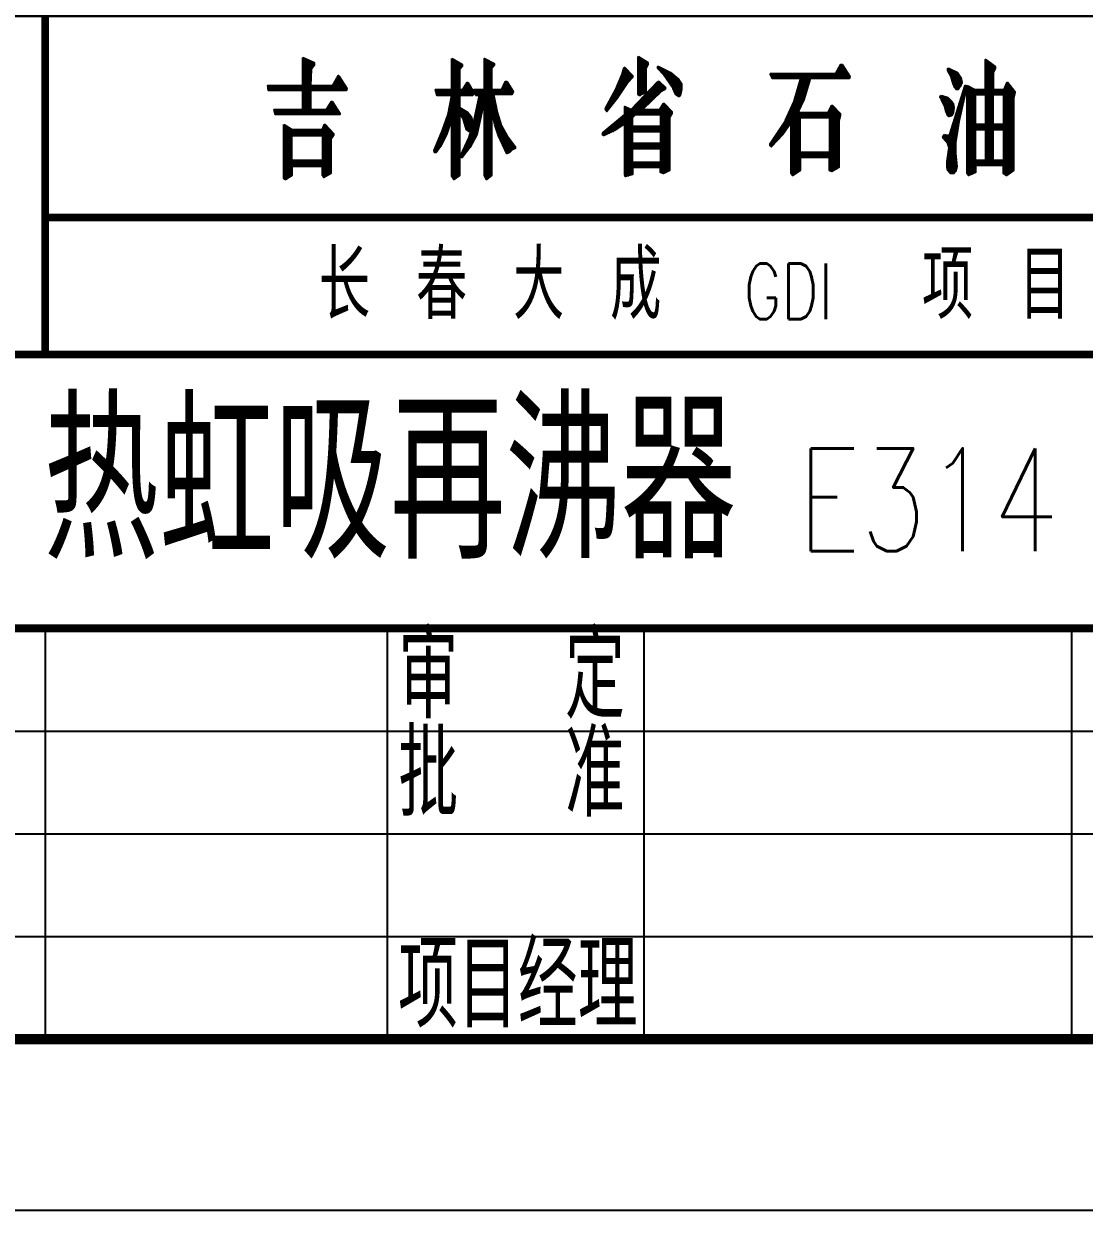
# Model space of a CAD drawing. Extents: x -11639 to -9817, y 3347 to 4292.
# Drawn here: x -11181.3 to -11119.3, y 3451.2 to 3520.5 of the extents above; entities that cross this region are included whole.
import ezdxf

# ---------------------------------------------------------------- set-up
doc = ezdxf.new("R2010")
doc.units = 0
doc.header["$LTSCALE"] = 10
doc.header["$MEASUREMENT"] = 0
doc.layers.get('0').update_dxf_attribs({"linetype": 'CONTINUOUS'})
for name, color, linetype in [('1', 2, 'CONTINUOUS'), ('2', 1, 'CONTINUOUS'), ('BD', 7, 'CONTINUOUS')]:
    doc.layers.add(name, color=color, linetype=linetype)
doc.styles.add('HZ', font='txt', dxfattribs={"width": 0.75, "bigfont": 'hztxt'})

# ---------------------------------------------------------------- blocks, each defined once
blk = doc.blocks.new('*X8')
at = {"color": 0}
for p, q in [((35204.5, -950), (35223.8, -950)), ((35204.5, -960), (35246.2, -960)), ((35204.5, -970), (35268.6, -970)), ((36074.2, -950), (36079.1, -950)), ((36074.2, -960), (36096.6, -960)), ((36074.2, -970), (36114.1, -970)), ((36266.1, -950), (36271.6, -950)), ((36266.1, -960), (36291.2, -960)), ((36266.1, -970), (36310.8, -970)), ((37164.5, -940), (37171.7, -940)), ((37164.5, -950), (37188.1, -950)), ((37164.5, -960), (37204.4, -960)), ((37164.5, -970), (37220.7, -970)), ((39193.9, -960), (39203.6, -960)), ((39193.9, -970), (39217.6, -970)), ((35204.5, -980), (35269.8, -980)), ((35204.5, -990), (35268.4, -990)), ((35204.5, -1000), (35261.4, -1000)), ((35204.5, -1010), (35254.4, -1010)), ((35204.5, -1020), (35253.1, -1020)), ((35204.5, -1030), (35252.6, -1030)), ((36074.2, -980), (36131.6, -980)), ((36074.2, -990), (36135.5, -990)), ((36074.2, -1000), (36129.7, -1000)), ((36074.2, -1010), (36120.4, -1010)), ((36074.2, -1020), (36119.1, -1020)), ((36074.2, -1030), (36119.1, -1030)), ((36266.1, -980), (36323.3, -980)), ((36266.1, -990), (36321.5, -990)), ((36266.1, -1000), (36312.1, -1000)), ((36266.1, -1010), (36307, -1010)), ((36266.1, -1020), (36307, -1020)), ((36266.1, -1030), (36307, -1030)), ((37073.7, -1030), (37116, -1030)), ((37076.7, -1020), (37106.4, -1020)), ((37079.7, -1010), (37096.8, -1010)), ((37082.7, -1000), (37087.1, -1000)), ((37164.5, -980), (37221.6, -980)), ((37164.5, -990), (37217.5, -990)), ((37164.5, -1000), (37212.3, -1000)), ((37164.5, -1010), (37209.4, -1010)), ((37164.5, -1020), (37209.4, -1020)), ((37164.5, -1030), (37209.4, -1030)), ((37278.8, -1000), (37295, -1000)), ((37282.9, -1010), (37314.8, -1010)), ((37292.3, -1020), (37334.7, -1020)), ((37301.6, -1030), (37353.6, -1030)), ((38322.6, -1030), (38387.5, -1030)), ((38328, -1020), (38381, -1020)), ((38333.5, -1010), (38374.6, -1010)), ((38338.9, -1000), (38368.2, -1000)), ((38344.4, -990), (38361.8, -990)), ((38973.4, -1010), (38990.9, -1010)), ((38975, -1020), (39011.9, -1020)), ((38980.8, -1030), (39031.3, -1030)), ((39193.9, -980), (39231.6, -980)), ((39193.9, -990), (39245.6, -990)), ((39193.9, -1000), (39251, -1000)), ((39193.9, -1010), (39248.7, -1010)), ((39193.9, -1020), (39243.4, -1020)), ((39193.9, -1030), (39238.8, -1030)), ((35204.5, -1040), (35252.2, -1040)), ((35204.5, -1050), (35251.8, -1050)), ((35204.5, -1060), (35251.3, -1060)), ((35204.5, -1070), (35250.9, -1070)), ((35204.5, -1080), (35250.5, -1080)), ((35204.5, -1090), (35250, -1090)), ((35204.5, -1100), (35249.6, -1100)), ((35382.7, -1100), (35447.5, -1100)), ((35388.3, -1090), (35441, -1090)), ((35393.9, -1080), (35434.6, -1080)), ((35399.5, -1070), (35428.2, -1070)), ((35405.1, -1060), (35421.8, -1060)), ((35410.7, -1050), (35415.2, -1050)), ((36074.2, -1040), (36119.1, -1040)), ((36074.2, -1050), (36119.1, -1050)), ((36074.2, -1060), (36119.1, -1060)), ((36074.2, -1070), (36119.1, -1070)), ((36074.2, -1080), (36119.1, -1080)), ((36074.2, -1090), (36119.1, -1090)), ((36074.2, -1100), (36119.1, -1100)), ((36156.4, -1100), (36176.1, -1100)), ((36162.4, -1090), (36169.9, -1090)), ((36266.1, -1040), (36307, -1040)), ((36266.1, -1050), (36307, -1050)), ((36266.1, -1060), (36307, -1060)), ((36266.1, -1070), (36307, -1070)), ((36266.1, -1080), (36307, -1080)), ((36266.1, -1090), (36307, -1090)), ((36266.1, -1100), (36307, -1100)), ((36380.5, -1100), (36408.5, -1100)), ((36384.8, -1090), (36402.2, -1090)), ((37045.6, -1100), (37094.8, -1100)), ((37049.8, -1090), (37101.4, -1090)), ((37054, -1080), (37110.3, -1080)), ((37058.2, -1070), (37120.1, -1070)), ((37062.4, -1060), (37129.9, -1060)), ((37066.6, -1050), (37131.8, -1050)), ((37070.7, -1040), (37125.6, -1040)), ((37164.5, -1040), (37209.4, -1040)), ((37164.5, -1050), (37209.4, -1050)), ((37164.5, -1060), (37209.4, -1060)), ((37164.5, -1070), (37209.4, -1070)), ((37164.5, -1080), (37209.4, -1080)), ((37164.5, -1090), (37209.4, -1090)), ((37164.5, -1100), (37209.4, -1100)), ((37261.1, -1100), (37306.5, -1100)), ((37270.6, -1090), (37296, -1090)), ((37310.9, -1040), (37365.6, -1040)), ((37318.1, -1050), (37377.6, -1050)), ((37325.1, -1060), (37389.6, -1060)), ((37332.1, -1070), (37401.5, -1070)), ((37339.1, -1080), (37408.5, -1080)), ((37346.1, -1090), (37415.5, -1090)), ((37353.1, -1100), (37417.6, -1100)), ((37938.4, -1040), (38393.9, -1040)), ((37942.6, -1050), (38400.3, -1050)), ((37946.8, -1060), (38399, -1060)), ((38104.9, -1100), (38158.1, -1100)), ((38107.9, -1090), (38161.1, -1090)), ((38111, -1080), (38164.1, -1080)), ((38114, -1070), (38167.1, -1070)), ((38986.7, -1040), (39038.3, -1040)), ((38992.5, -1050), (39045.3, -1050)), ((38996.1, -1060), (39051.2, -1060)), ((38999.1, -1070), (39052.6, -1070)), ((39002.1, -1080), (39054, -1080)), ((39005.1, -1090), (39054.1, -1090)), ((39008.5, -1100), (39050.6, -1100)), ((39193.9, -1040), (39238.8, -1040)), ((39193.9, -1050), (39238.8, -1050)), ((39193.9, -1060), (39238.8, -1060)), ((39193.9, -1070), (39238.8, -1070)), ((39193.9, -1080), (39238.8, -1080)), ((39193.9, -1090), (39238.8, -1090)), ((39193.9, -1100), (39238.8, -1100)), ((39315.3, -1100), (39334.5, -1100)), ((39319.3, -1090), (39326.7, -1090)), ((35001, -1110), (35453.9, -1110)), ((35002.4, -1120), (35460.3, -1120)), ((35003.8, -1130), (35459, -1130)), ((35204.5, -1140), (35249.4, -1140)), ((35204.5, -1150), (35249.4, -1150)), ((35204.5, -1160), (35249.4, -1160)), ((35204.5, -1170), (35249.4, -1170)), ((35980.7, -1130), (36194.7, -1130)), ((35983.1, -1140), (36433.4, -1140)), ((35985.4, -1150), (36428.7, -1150)), ((35987.7, -1160), (36198.8, -1160)), ((36072.9, -1170), (36119.1, -1170)), ((36074.2, -1110), (36119.1, -1110)), ((36074.2, -1120), (36119.1, -1120)), ((36144.4, -1120), (36188.5, -1120)), ((36150.4, -1110), (36182.3, -1110)), ((36204.2, -1130), (36427.4, -1130)), ((36213.9, -1160), (36319.7, -1160)), ((36236, -1170), (36321.7, -1170)), ((36266.1, -1110), (36307, -1110)), ((36266.1, -1120), (36307, -1120)), ((36371.7, -1120), (36421.1, -1120)), ((36376.1, -1110), (36414.8, -1110)), ((37010.6, -1170), (37048.9, -1170)), ((37016.1, -1160), (37055.4, -1160)), ((37021.7, -1150), (37062, -1150)), ((37027.2, -1140), (37068.6, -1140)), ((37032.7, -1130), (37075.1, -1130)), ((37037.2, -1120), (37081.7, -1120)), ((37041.4, -1110), (37088.2, -1110)), ((37164.5, -1110), (37209.4, -1110)), ((37164.5, -1120), (37209.4, -1120)), ((37164.5, -1130), (37209.4, -1130)), ((37164.5, -1140), (37209.4, -1140)), ((37164.5, -1150), (37200, -1150)), ((37168.4, -1160), (37179, -1160)), ((37194.6, -1170), (37267.4, -1170)), ((37204.1, -1160), (37277.9, -1160)), ((37213.6, -1150), (37288.4, -1150)), ((37223.1, -1140), (37298.9, -1140)), ((37232.6, -1130), (37316.2, -1130)), ((37242.1, -1120), (37322.4, -1120)), ((37251.6, -1110), (37317, -1110)), ((37360.1, -1110), (37417.6, -1110)), ((37367.1, -1120), (37417.6, -1120)), ((37372.3, -1130), (37417.2, -1130)), ((37376.9, -1140), (37414.8, -1140)), ((37381.6, -1150), (37412.5, -1150)), ((37388.9, -1160), (37410.2, -1160)), ((38083.6, -1170), (38137.1, -1170)), ((38086.6, -1160), (38140.1, -1160)), ((38089.7, -1150), (38143.1, -1150)), ((38092.7, -1140), (38146.1, -1140)), ((38095.7, -1130), (38149.1, -1130)), ((38098.8, -1120), (38152.1, -1120)), ((38101.8, -1110), (38155.1, -1110)), ((38928.5, -1170), (38958.5, -1170)), ((39012, -1110), (39047.1, -1110)), ((39016.7, -1120), (39040.3, -1120)), ((39054.9, -1170), (39071.5, -1170)), ((39058.1, -1160), (39073.7, -1160)), ((39061.2, -1150), (39076, -1150)), ((39064.4, -1140), (39078.3, -1140)), ((39067.5, -1130), (39080.5, -1130)), ((39070.6, -1120), (39082.8, -1120)), ((39073.8, -1110), (39081.4, -1110)), ((39087.7, -1110), (39097.9, -1110)), ((39087.7, -1120), (39117.1, -1120)), ((39087.7, -1130), (39357.8, -1130)), ((39087.7, -1140), (39365.4, -1140)), ((39087.7, -1150), (39364.1, -1150)), ((39087.7, -1160), (39136.7, -1160)), ((39087.7, -1170), (39136.7, -1170)), ((39193.9, -1110), (39238.8, -1110)), ((39193.9, -1120), (39238.8, -1120)), ((39193.9, -1160), (39238.8, -1160)), ((39193.9, -1170), (39238.8, -1170)), ((39300, -1160), (39361.3, -1160)), ((39300, -1170), (39358.5, -1170)), ((39307.3, -1120), (39350, -1120)), ((39311.3, -1110), (39342.3, -1110)), ((35204.5, -1180), (35249.4, -1180)), ((35204.5, -1190), (35249.4, -1190)), ((35204.5, -1200), (35249.4, -1200)), ((35204.5, -1210), (35249.4, -1210)), ((35204.5, -1220), (35249.4, -1220)), ((35204.5, -1230), (35249.4, -1230)), ((35204.5, -1240), (35249.4, -1240)), ((35346.2, -1240), (35402.9, -1240)), ((35352.3, -1230), (35396.5, -1230)), ((35358.4, -1220), (35390, -1220)), ((35364.5, -1210), (35383.6, -1210)), ((35370.7, -1200), (35377.2, -1200)), ((36060, -1240), (36130.8, -1240)), ((36061.9, -1230), (36119.1, -1230)), ((36063.7, -1220), (36119.1, -1220)), ((36065.6, -1210), (36119.1, -1210)), ((36067.4, -1200), (36119.1, -1200)), ((36069.2, -1190), (36119.1, -1190)), ((36071.1, -1180), (36119.1, -1180)), ((36220.3, -1240), (36254.9, -1240)), ((36222.5, -1230), (36257, -1230)), ((36224.8, -1220), (36259.1, -1220)), ((36227, -1210), (36261.2, -1210)), ((36229.3, -1200), (36263.3, -1200)), ((36231.5, -1190), (36265.4, -1190)), ((36233.7, -1180), (36323.6, -1180)), ((36266.1, -1190), (36325.6, -1190)), ((36266.1, -1200), (36327.5, -1200)), ((36266.1, -1210), (36329.5, -1210)), ((36266.1, -1220), (36331.4, -1220)), ((36266.1, -1230), (36333.4, -1230)), ((36266.1, -1240), (36307, -1240)), ((36307.2, -1240), (36335.3, -1240)), ((36972.9, -1240), (36993.9, -1240)), ((36977.4, -1230), (37002, -1230)), ((36983, -1220), (37010.1, -1220)), ((36988.5, -1210), (37018.2, -1210)), ((36994, -1200), (37026.2, -1200)), ((36999.5, -1190), (37034.3, -1190)), ((37005.1, -1180), (37042.3, -1180)), ((37086.9, -1230), (37092.7, -1230)), ((37086.9, -1240), (37113.7, -1240)), ((37128.1, -1240), (37193.9, -1240)), ((37137.6, -1230), (37204.4, -1230)), ((37147.1, -1220), (37214.9, -1220)), ((37156.6, -1210), (37225.4, -1210)), ((37166.1, -1200), (37235.9, -1200)), ((37175.6, -1190), (37246.4, -1190)), ((37185.1, -1180), (37256.9, -1180)), ((37293.8, -1240), (37344.7, -1240)), ((37299.6, -1230), (37335.1, -1230)), ((37305.5, -1220), (37325.4, -1220)), ((37311.3, -1210), (37315.8, -1210)), ((38056.5, -1240), (38107.2, -1240)), ((38060.9, -1230), (38111.8, -1230)), ((38065.3, -1220), (38116.5, -1220)), ((38069.8, -1210), (38121.2, -1210)), ((38074.2, -1200), (38125.8, -1200)), ((38077.5, -1190), (38130.5, -1190)), ((38080.5, -1180), (38134.1, -1180)), ((38286.2, -1240), (38317.5, -1240)), ((38291.2, -1230), (38307.9, -1230)), ((38932.2, -1180), (38978.9, -1180)), ((38938.4, -1190), (38989.4, -1190)), ((38943.4, -1200), (38999.2, -1200)), ((38948.4, -1210), (39006.1, -1210)), ((38953.4, -1220), (39007.8, -1220)), ((38957.8, -1230), (39009.6, -1230)), ((38960.6, -1240), (39009.1, -1240)), ((39032.9, -1240), (39055.6, -1240)), ((39036.1, -1230), (39057.9, -1230)), ((39039.2, -1220), (39060.2, -1220)), ((39042.4, -1210), (39062.4, -1210)), ((39045.5, -1200), (39064.7, -1200)), ((39048.6, -1190), (39066.9, -1190)), ((39051.8, -1180), (39069.2, -1180)), ((39087.7, -1180), (39136.7, -1180)), ((39087.7, -1190), (39136.7, -1190)), ((39087.7, -1200), (39136.7, -1200)), ((39087.7, -1210), (39136.7, -1210)), ((39087.7, -1220), (39136.7, -1220)), ((39087.7, -1230), (39136.7, -1230)), ((39087.7, -1240), (39136.7, -1240)), ((39193.9, -1180), (39238.8, -1180)), ((39193.9, -1190), (39238.8, -1190)), ((39193.9, -1200), (39238.8, -1200)), ((39193.9, -1210), (39238.8, -1210)), ((39193.9, -1220), (39238.8, -1220)), ((39193.9, -1230), (39238.8, -1230)), ((39193.9, -1240), (39238.8, -1240)), ((39300, -1180), (39357.2, -1180)), ((39300, -1190), (39357.2, -1190)), ((39300, -1200), (39357.2, -1200)), ((39300, -1210), (39357.2, -1210)), ((39300, -1220), (39357.2, -1220)), ((39300, -1230), (39357.2, -1230)), ((39300, -1240), (39357.2, -1240)), ((35038.5, -1250), (35409.3, -1250)), ((35041.3, -1260), (35415.7, -1260)), ((35044.1, -1270), (35420.9, -1270)), ((36041.1, -1310), (36070, -1310)), ((36044.6, -1300), (36073.3, -1300)), ((36048.1, -1290), (36119.1, -1290)), ((36051.6, -1280), (36119.1, -1280)), ((36054.5, -1270), (36119.1, -1270)), ((36056.3, -1260), (36164.4, -1260)), ((36058.2, -1250), (36147.6, -1250)), ((36074.2, -1300), (36119.1, -1300)), ((36074.2, -1310), (36119.1, -1310)), ((36120.5, -1270), (36174.9, -1270)), ((36127.5, -1280), (36183.7, -1280)), ((36134.5, -1290), (36189.6, -1290)), ((36141.5, -1300), (36191.9, -1300)), ((36145.6, -1310), (36194.2, -1310)), ((36204.5, -1310), (36240, -1310)), ((36206.9, -1300), (36242.3, -1300)), ((36209.1, -1290), (36244.4, -1290)), ((36211.3, -1280), (36246.5, -1280)), ((36213.6, -1270), (36248.6, -1270)), ((36215.8, -1260), (36250.7, -1260)), ((36218.1, -1250), (36252.8, -1250)), ((36266.1, -1250), (36307, -1250)), ((36266.1, -1260), (36307, -1260)), ((36266.1, -1270), (36307, -1270)), ((36266.1, -1280), (36307, -1280)), ((36266.1, -1290), (36307, -1290)), ((36266.1, -1300), (36307, -1300)), ((36266.1, -1310), (36307, -1310)), ((36309.4, -1250), (36337.2, -1250)), ((36311.6, -1260), (36339.2, -1260)), ((36313.8, -1270), (36342.1, -1270)), ((36315.9, -1280), (36345.4, -1280)), ((36318.1, -1290), (36348.6, -1290)), ((36320.3, -1300), (36351.8, -1300)), ((36322.5, -1310), (36355.1, -1310)), ((36976.4, -1250), (36985.9, -1250)), ((37043.3, -1310), (37131.8, -1310)), ((37055.4, -1300), (37131.8, -1300)), ((37067.4, -1290), (37133.1, -1290)), ((37079.5, -1280), (37142.4, -1280)), ((37086.9, -1250), (37354.3, -1250)), ((37086.9, -1260), (37360.5, -1260)), ((37086.9, -1270), (37359.4, -1270)), ((37295.1, -1280), (37354.2, -1280)), ((37295.1, -1290), (37348.9, -1290)), ((37295.1, -1300), (37348.2, -1300)), ((37295.1, -1310), (37348.2, -1310)), ((38025.3, -1310), (38111.8, -1310)), ((38030, -1300), (38111.8, -1300)), ((38034.4, -1290), (38341.7, -1290)), ((38038.8, -1280), (38344.5, -1280)), ((38043.2, -1270), (38344.5, -1270)), ((38047.6, -1260), (38107.1, -1260)), ((38052.1, -1250), (38102.5, -1250)), ((38276.2, -1260), (38336.8, -1260)), ((38281.2, -1250), (38327.2, -1250)), ((38283.3, -1300), (38338.9, -1300)), ((38283.3, -1310), (38336.4, -1310)), ((38963.4, -1250), (39007.7, -1250)), ((38966.5, -1260), (39006.3, -1260)), ((38970, -1270), (39002.4, -1270)), ((38973.8, -1280), (38997.1, -1280)), ((39010.9, -1310), (39039.8, -1310)), ((39014.1, -1300), (39042, -1300)), ((39017.2, -1290), (39044.3, -1290)), ((39020.4, -1280), (39046.6, -1280)), ((39023.5, -1270), (39048.8, -1270)), ((39026.6, -1260), (39051.1, -1260)), ((39029.8, -1250), (39053.4, -1250)), ((39087.7, -1250), (39136.7, -1250)), ((39087.7, -1260), (39136.7, -1260)), ((39087.7, -1270), (39136.7, -1270)), ((39087.7, -1280), (39136.7, -1280)), ((39087.7, -1290), (39136.7, -1290)), ((39087.7, -1300), (39136.7, -1300)), ((39087.7, -1310), (39136.7, -1310)), ((39193.9, -1250), (39238.8, -1250)), ((39193.9, -1260), (39238.8, -1260)), ((39193.9, -1270), (39238.8, -1270)), ((39193.9, -1280), (39238.8, -1280)), ((39193.9, -1290), (39238.8, -1290)), ((39193.9, -1300), (39238.8, -1300)), ((39193.9, -1310), (39238.8, -1310)), ((39300, -1250), (39357.2, -1250)), ((39300, -1260), (39357.2, -1260)), ((39300, -1270), (39357.2, -1270)), ((39300, -1280), (39357.2, -1280)), ((39300, -1290), (39357.2, -1290)), ((39300, -1300), (39357.2, -1300)), ((39300, -1310), (39357.2, -1310)), ((35094.2, -1340), (35106.2, -1340)), ((35094.2, -1350), (35121.6, -1350)), ((35094.2, -1360), (35137, -1360)), ((35094.2, -1370), (35370.4, -1370)), ((35094.2, -1380), (35379.7, -1380)), ((35319.4, -1360), (35361.1, -1360)), ((35323.6, -1350), (35351.7, -1350)), ((35327.8, -1340), (35342.4, -1340)), ((36015.7, -1380), (36047.2, -1380)), ((36019.9, -1370), (36050.4, -1370)), ((36023.6, -1360), (36053.7, -1360)), ((36027.1, -1350), (36057, -1350)), ((36030.6, -1340), (36060.2, -1340)), ((36034.1, -1330), (36063.5, -1330)), ((36037.6, -1320), (36066.8, -1320)), ((36074.2, -1320), (36119.1, -1320)), ((36074.2, -1330), (36119.1, -1330)), ((36074.2, -1340), (36119.1, -1340)), ((36074.2, -1350), (36119.1, -1350)), ((36074.2, -1360), (36119.1, -1360)), ((36074.2, -1370), (36119.1, -1370)), ((36074.2, -1380), (36119.1, -1380)), ((36148.4, -1320), (36196.6, -1320)), ((36151.2, -1330), (36196.7, -1330)), ((36154, -1340), (36195.9, -1340)), ((36156.8, -1350), (36191.7, -1350)), ((36159.6, -1360), (36187.5, -1360)), ((36172, -1370), (36180.5, -1370)), ((36184.4, -1380), (36223.7, -1380)), ((36187.3, -1370), (36226, -1370)), ((36190.1, -1360), (36228.3, -1360)), ((36193, -1350), (36230.7, -1350)), ((36195.9, -1340), (36233, -1340)), ((36198.8, -1330), (36235.3, -1330)), ((36201.7, -1320), (36237.7, -1320)), ((36266.1, -1320), (36307, -1320)), ((36266.1, -1330), (36307, -1330)), ((36266.1, -1340), (36307, -1340)), ((36266.1, -1350), (36307, -1350)), ((36266.1, -1360), (36307, -1360)), ((36266.1, -1370), (36307, -1370)), ((36266.1, -1380), (36307, -1380)), ((36324.7, -1320), (36358.3, -1320)), ((36326.9, -1330), (36361.5, -1330)), ((36329.8, -1340), (36365.2, -1340)), ((36333, -1350), (36370.8, -1350)), ((36336.2, -1360), (36376.4, -1360)), ((36339.4, -1370), (36382, -1370)), ((36342.6, -1380), (36387.6, -1380)), ((36959.9, -1380), (36998.8, -1380)), ((36971, -1370), (37019.8, -1370)), ((36983, -1360), (37036.4, -1360)), ((36995.1, -1350), (37051.4, -1350)), ((37007.2, -1340), (37066.4, -1340)), ((37019.2, -1330), (37081.4, -1330)), ((37031.3, -1320), (37131.8, -1320)), ((37086.9, -1330), (37131.8, -1330)), ((37086.9, -1340), (37131.8, -1340)), ((37086.9, -1350), (37348.2, -1350)), ((37086.9, -1360), (37348.2, -1360)), ((37086.9, -1370), (37348.2, -1370)), ((37086.9, -1380), (37131.8, -1380)), ((37295.1, -1320), (37348.2, -1320)), ((37295.1, -1330), (37348.2, -1330)), ((37295.1, -1340), (37348.2, -1340)), ((37295.1, -1380), (37348.2, -1380)), ((37978.4, -1380), (38017.1, -1380)), ((37985.1, -1370), (38024.1, -1370)), ((37991.8, -1360), (38031.1, -1360)), ((37998.5, -1350), (38038.1, -1350)), ((38005.2, -1340), (38045.1, -1340)), ((38011.9, -1330), (38052.1, -1330)), ((38018.6, -1320), (38111.8, -1320)), ((38058.7, -1330), (38111.8, -1330)), ((38058.7, -1340), (38111.8, -1340)), ((38058.7, -1350), (38111.8, -1350)), ((38058.7, -1360), (38111.8, -1360)), ((38058.7, -1370), (38111.8, -1370)), ((38058.7, -1380), (38111.8, -1380)), ((38283.3, -1320), (38336.4, -1320)), ((38283.3, -1330), (38336.4, -1330)), ((38283.3, -1340), (38336.4, -1340)), ((38283.3, -1350), (38336.4, -1350)), ((38283.3, -1360), (38336.4, -1360)), ((38283.3, -1370), (38336.4, -1370)), ((38283.3, -1380), (38336.4, -1380)), ((38988.9, -1380), (39028.2, -1380)), ((38992.1, -1370), (39029.8, -1370)), ((38995.2, -1360), (39031.4, -1360)), ((38998.4, -1350), (39033, -1350)), ((39001.5, -1340), (39034.6, -1340)), ((39004.6, -1330), (39036.2, -1330)), ((39007.8, -1320), (39037.8, -1320)), ((39087.7, -1320), (39136.7, -1320)), ((39087.7, -1330), (39136.7, -1330)), ((39087.7, -1340), (39357.2, -1340)), ((39087.7, -1350), (39357.2, -1350)), ((39087.7, -1360), (39357.2, -1360)), ((39087.7, -1370), (39136.7, -1370)), ((39087.7, -1380), (39136.7, -1380)), ((39193.9, -1320), (39238.8, -1320)), ((39193.9, -1330), (39238.8, -1330)), ((39193.9, -1370), (39238.8, -1370)), ((39193.9, -1380), (39238.8, -1380)), ((39300, -1320), (39357.2, -1320)), ((39300, -1330), (39357.2, -1330)), ((39300, -1370), (39357.2, -1370)), ((39300, -1380), (39357.2, -1380)), ((35094.2, -1390), (35384.1, -1390)), ((35094.2, -1400), (35139.1, -1400)), ((35094.2, -1410), (35139.1, -1410)), ((35094.2, -1420), (35139.1, -1420)), ((35094.2, -1430), (35139.1, -1430)), ((35094.2, -1440), (35139.1, -1440)), ((35094.2, -1450), (35139.1, -1450)), ((35318.8, -1400), (35381.6, -1400)), ((35318.8, -1410), (35374.6, -1410)), ((35318.8, -1420), (35367.8, -1420)), ((35318.8, -1430), (35367.8, -1430)), ((35318.8, -1440), (35367.8, -1440)), ((35318.8, -1450), (35367.8, -1450)), ((35986.3, -1450), (36014, -1450)), ((35990.5, -1440), (36018.8, -1440)), ((35994.7, -1430), (36023.7, -1430)), ((35998.9, -1420), (36028.5, -1420)), ((36003.1, -1410), (36033.4, -1410)), ((36007.3, -1400), (36038.2, -1400)), ((36011.5, -1390), (36043.1, -1390)), ((36074.2, -1390), (36119.1, -1390)), ((36074.2, -1400), (36119.1, -1400)), ((36074.2, -1410), (36119.1, -1410)), ((36074.2, -1420), (36119.1, -1420)), ((36074.2, -1430), (36119.1, -1430)), ((36074.2, -1440), (36119.1, -1440)), ((36074.2, -1450), (36119.1, -1450)), ((36156.7, -1450), (36189.2, -1450)), ((36161.4, -1440), (36194.6, -1440)), ((36166, -1430), (36200, -1430)), ((36170.7, -1420), (36205.3, -1420)), ((36175.4, -1410), (36210.7, -1410)), ((36178.6, -1400), (36216.1, -1400)), ((36181.5, -1390), (36221.3, -1390)), ((36266.1, -1390), (36307, -1390)), ((36266.1, -1400), (36307, -1400)), ((36266.1, -1410), (36307, -1410)), ((36266.1, -1420), (36307, -1420)), ((36266.1, -1430), (36307, -1430)), ((36266.1, -1440), (36307, -1440)), ((36266.1, -1450), (36307, -1450)), ((36345.8, -1390), (36393.2, -1390)), ((36349.5, -1400), (36399.6, -1400)), ((36354.1, -1410), (36407.2, -1410)), ((36358.8, -1420), (36414.8, -1420)), ((36363.5, -1430), (36422.5, -1430)), ((36368.1, -1440), (36430.1, -1440)), ((36372.8, -1450), (36437.7, -1450)), ((36956.4, -1390), (36977.8, -1390)), ((37086.9, -1390), (37131.8, -1390)), ((37086.9, -1400), (37131.8, -1400)), ((37086.9, -1410), (37131.8, -1410)), ((37086.9, -1420), (37131.8, -1420)), ((37086.9, -1430), (37131.8, -1430)), ((37086.9, -1440), (37131.8, -1440)), ((37086.9, -1450), (37348.2, -1450)), ((37295.1, -1390), (37348.2, -1390)), ((37295.1, -1400), (37348.2, -1400)), ((37295.1, -1410), (37348.2, -1410)), ((37295.1, -1420), (37348.2, -1420)), ((37295.1, -1430), (37348.2, -1430)), ((37295.1, -1440), (37348.2, -1440)), ((37936.2, -1450), (37954.2, -1450)), ((37938.2, -1440), (37963.5, -1440)), ((37944.9, -1430), (37972.9, -1430)), ((37951.6, -1420), (37982.2, -1420)), ((37958.3, -1410), (37991.5, -1410)), ((37965, -1400), (38000.9, -1400)), ((37971.7, -1390), (38010.1, -1390)), ((38058.7, -1390), (38111.8, -1390)), ((38058.7, -1400), (38111.8, -1400)), ((38058.7, -1410), (38111.8, -1410)), ((38058.7, -1420), (38111.8, -1420)), ((38058.7, -1430), (38111.8, -1430)), ((38058.7, -1440), (38111.8, -1440)), ((38058.7, -1450), (38111.8, -1450)), ((38283.3, -1390), (38336.4, -1390)), ((38283.3, -1400), (38336.4, -1400)), ((38283.3, -1410), (38336.4, -1410)), ((38283.3, -1420), (38336.4, -1420)), ((38283.3, -1430), (38336.4, -1430)), ((38283.3, -1440), (38336.4, -1440)), ((38283.3, -1450), (38336.4, -1450)), ((38946.3, -1400), (39024.8, -1400)), ((38947.5, -1410), (39023, -1410)), ((38954, -1420), (39021.3, -1420)), ((38962.4, -1430), (39019.5, -1430)), ((38970.8, -1440), (39018.3, -1440)), ((38975.8, -1450), (39018.3, -1450)), ((38985.8, -1390), (39026.5, -1390)), ((39087.7, -1390), (39136.7, -1390)), ((39087.7, -1400), (39136.7, -1400)), ((39087.7, -1410), (39136.7, -1410)), ((39087.7, -1420), (39136.7, -1420)), ((39087.7, -1430), (39136.7, -1430)), ((39087.7, -1440), (39136.7, -1440)), ((39087.7, -1450), (39136.7, -1450)), ((39193.9, -1390), (39238.8, -1390)), ((39193.9, -1400), (39238.8, -1400)), ((39193.9, -1410), (39238.8, -1410)), ((39193.9, -1420), (39238.8, -1420)), ((39193.9, -1430), (39238.8, -1430)), ((39193.9, -1440), (39238.8, -1440)), ((39193.9, -1450), (39238.8, -1450)), ((39300, -1390), (39357.2, -1390)), ((39300, -1400), (39357.2, -1400)), ((39300, -1410), (39357.2, -1410)), ((39300, -1420), (39357.2, -1420)), ((39300, -1430), (39357.2, -1430)), ((39300, -1440), (39357.2, -1440)), ((39300, -1450), (39357.2, -1450)), ((35094.2, -1460), (35139.1, -1460)), ((35094.2, -1470), (35139.1, -1470)), ((35094.2, -1480), (35139.1, -1480)), ((35094.2, -1490), (35139.1, -1490)), ((35094.2, -1500), (35139.1, -1500)), ((35094.2, -1510), (35139.1, -1510)), ((35094.2, -1520), (35139.1, -1520)), ((35318.8, -1460), (35367.8, -1460)), ((35318.8, -1470), (35367.8, -1470)), ((35318.8, -1480), (35367.8, -1480)), ((35318.8, -1490), (35367.8, -1490)), ((35318.8, -1500), (35367.8, -1500)), ((35318.8, -1510), (35367.8, -1510)), ((35318.8, -1520), (35367.8, -1520)), ((35973.7, -1480), (35995.3, -1480)), ((35974.3, -1490), (35988.3, -1490)), ((35977.9, -1470), (36002.3, -1470)), ((35982.1, -1460), (36009.1, -1460)), ((36074.2, -1460), (36119.1, -1460)), ((36074.2, -1470), (36119.1, -1470)), ((36074.2, -1480), (36119.1, -1480)), ((36074.2, -1490), (36119.1, -1490)), ((36074.2, -1500), (36119.1, -1500)), ((36074.2, -1510), (36119.1, -1510)), ((36074.2, -1520), (36119.1, -1520)), ((36128.7, -1510), (36146.8, -1510)), ((36129.7, -1520), (36139.1, -1520)), ((36133.4, -1500), (36154.5, -1500)), ((36138, -1490), (36162.2, -1490)), ((36142.7, -1480), (36169.9, -1480)), ((36147.4, -1470), (36177.6, -1470)), ((36152, -1460), (36183.8, -1460)), ((36266.1, -1460), (36307, -1460)), ((36266.1, -1470), (36307, -1470)), ((36266.1, -1480), (36307, -1480)), ((36266.1, -1490), (36307, -1490)), ((36266.1, -1500), (36307, -1500)), ((36266.1, -1510), (36307, -1510)), ((36266.1, -1520), (36307, -1520)), ((36377.5, -1460), (36445.4, -1460)), ((36382.1, -1470), (36445.8, -1470)), ((36386.8, -1480), (36427.6, -1480)), ((36391.5, -1490), (36418.3, -1490)), ((36396.1, -1500), (36400.6, -1500)), ((37086.9, -1460), (37348.2, -1460)), ((37086.9, -1470), (37348.2, -1470)), ((37086.9, -1480), (37131.8, -1480)), ((37086.9, -1490), (37131.8, -1490)), ((37086.9, -1500), (37131.8, -1500)), ((37086.9, -1510), (37131.8, -1510)), ((37086.9, -1520), (37131.8, -1520)), ((37295.1, -1480), (37348.2, -1480)), ((37295.1, -1490), (37348.2, -1490)), ((37295.1, -1500), (37348.2, -1500)), ((37295.1, -1510), (37348.2, -1510)), ((37295.1, -1520), (37348.2, -1520)), ((37943.6, -1460), (37944.9, -1460)), ((38058.7, -1460), (38111.8, -1460)), ((38058.7, -1470), (38111.8, -1470)), ((38058.7, -1480), (38111.8, -1480)), ((38058.7, -1490), (38111.8, -1490)), ((38058.7, -1500), (38336.4, -1500)), ((38058.7, -1510), (38336.4, -1510)), ((38058.7, -1520), (38336.4, -1520)), ((38283.3, -1460), (38336.4, -1460)), ((38283.3, -1470), (38336.4, -1470)), ((38283.3, -1480), (38336.4, -1480)), ((38283.3, -1490), (38336.4, -1490)), ((38973.5, -1520), (39020.3, -1520)), ((38975, -1510), (39019.2, -1510)), ((38976.5, -1500), (39018.3, -1500)), ((38978, -1490), (39018.3, -1490)), ((38979.3, -1460), (39018.3, -1460)), ((38979.5, -1480), (39018.3, -1480)), ((38981, -1470), (39018.3, -1470)), ((39087.7, -1460), (39136.7, -1460)), ((39087.7, -1470), (39136.7, -1470)), ((39087.7, -1480), (39136.7, -1480)), ((39087.7, -1490), (39136.7, -1490)), ((39087.7, -1500), (39136.7, -1500)), ((39087.7, -1510), (39136.7, -1510)), ((39087.7, -1520), (39136.7, -1520)), ((39193.9, -1460), (39238.8, -1460)), ((39193.9, -1470), (39238.8, -1470)), ((39193.9, -1480), (39238.8, -1480)), ((39193.9, -1490), (39238.8, -1490)), ((39193.9, -1500), (39238.8, -1500)), ((39193.9, -1510), (39238.8, -1510)), ((39193.9, -1520), (39238.8, -1520)), ((39300, -1460), (39357.2, -1460)), ((39300, -1470), (39357.2, -1470)), ((39300, -1480), (39357.2, -1480)), ((39300, -1490), (39357.2, -1490)), ((39300, -1500), (39357.2, -1500)), ((39300, -1510), (39357.2, -1510)), ((39300, -1520), (39357.2, -1520)), ((35094.2, -1530), (35139.1, -1530)), ((35094.2, -1540), (35139.1, -1540)), ((35094.2, -1550), (35367.8, -1550)), ((35094.2, -1560), (35367.8, -1560)), ((35094.2, -1570), (35367.8, -1570)), ((35094.2, -1580), (35139.1, -1580)), ((35094.2, -1590), (35139.1, -1590)), ((35318.8, -1530), (35367.8, -1530)), ((35318.8, -1540), (35367.8, -1540)), ((35318.8, -1580), (35367.8, -1580)), ((35318.8, -1590), (35367.8, -1590)), ((36074.2, -1530), (36119.1, -1530)), ((36074.2, -1540), (36119.1, -1540)), ((36074.2, -1550), (36119.1, -1550)), ((36074.2, -1560), (36119.1, -1560)), ((36074.2, -1570), (36119.1, -1570)), ((36074.2, -1580), (36119.1, -1580)), ((36074.2, -1590), (36119.1, -1590)), ((36266.1, -1530), (36307, -1530)), ((36266.1, -1540), (36307, -1540)), ((36266.1, -1550), (36307, -1550)), ((36266.1, -1560), (36307, -1560)), ((36266.1, -1570), (36307, -1570)), ((36266.1, -1580), (36307, -1580)), ((36266.1, -1590), (36307, -1590)), ((37086.9, -1530), (37131.8, -1530)), ((37086.9, -1540), (37131.8, -1540)), ((37086.9, -1550), (37131.8, -1550)), ((37086.9, -1560), (37348.2, -1560)), ((37086.9, -1570), (37348.2, -1570)), ((37086.9, -1580), (37348.2, -1580)), ((37086.9, -1590), (37131.8, -1590)), ((37295.1, -1530), (37348.2, -1530)), ((37295.1, -1540), (37348.2, -1540)), ((37295.1, -1550), (37348.2, -1550)), ((37295.1, -1590), (37348.2, -1590)), ((38058.7, -1530), (38111.8, -1530)), ((38058.7, -1540), (38111.8, -1540)), ((38058.7, -1550), (38111.8, -1550)), ((38058.7, -1560), (38111.8, -1560)), ((38058.7, -1570), (38111.8, -1570)), ((38058.7, -1580), (38111.8, -1580)), ((38058.7, -1590), (38111.8, -1590)), ((38283.3, -1530), (38336.4, -1530)), ((38283.3, -1540), (38336.4, -1540)), ((38283.3, -1550), (38336.4, -1550)), ((38283.3, -1560), (38336.4, -1560)), ((38283.3, -1570), (38336.4, -1570)), ((38283.3, -1580), (38336.4, -1580)), ((38283.3, -1590), (38324.2, -1590)), ((38969.3, -1550), (39023.5, -1550)), ((38969.3, -1560), (39024.6, -1560)), ((38969.3, -1570), (39025.7, -1570)), ((38969.3, -1580), (39025.7, -1580)), ((38970.5, -1540), (39022.4, -1540)), ((38970.9, -1590), (39022.9, -1590)), ((38972, -1530), (39021.4, -1530)), ((39087.7, -1530), (39136.7, -1530)), ((39087.7, -1540), (39136.7, -1540)), ((39087.7, -1550), (39357.2, -1550)), ((39087.7, -1560), (39357.2, -1560)), ((39087.7, -1570), (39357.2, -1570)), ((39087.7, -1580), (39136.7, -1580)), ((39087.7, -1590), (39136.7, -1590)), ((39193.9, -1530), (39238.8, -1530)), ((39193.9, -1540), (39238.8, -1540)), ((39300, -1530), (39357.2, -1530)), ((39300, -1540), (39357.2, -1540)), ((39300, -1580), (39357.2, -1580)), ((39300, -1590), (39357.2, -1590)), ((35094.2, -1600), (35139.1, -1600)), ((35094.2, -1610), (35139.1, -1610)), ((35094.2, -1620), (35139.1, -1620)), ((35094.2, -1630), (35138.7, -1630)), ((35094.2, -1640), (35122.9, -1640)), ((35098.1, -1650), (35107.2, -1650)), ((35318.8, -1600), (35367.8, -1600)), ((35318.8, -1610), (35367.8, -1610)), ((35318.8, -1620), (35364.4, -1620)), ((35319, -1630), (35346.9, -1630)), ((35326, -1640), (35329.4, -1640)), ((36074.2, -1600), (36119.1, -1600)), ((36074.2, -1610), (36119.1, -1610)), ((36074.2, -1620), (36119.1, -1620)), ((36074.2, -1630), (36118.7, -1630)), ((36077.3, -1640), (36104.7, -1640)), ((36084.3, -1650), (36090.7, -1650)), ((36266.1, -1600), (36307, -1600)), ((36266.1, -1610), (36307, -1610)), ((36266.1, -1620), (36307, -1620)), ((36266.3, -1630), (36306.6, -1630)), ((36271.5, -1640), (36294.3, -1640)), ((36276.8, -1650), (36282.1, -1650)), ((37086.9, -1600), (37131.8, -1600)), ((37086.9, -1610), (37131.8, -1610)), ((37086.9, -1620), (37131.8, -1620)), ((37089, -1630), (37110.4, -1630)), ((37295.1, -1600), (37348.2, -1600)), ((37295.1, -1610), (37328.3, -1610)), ((38058.7, -1600), (38111.8, -1600)), ((38058.7, -1610), (38097.2, -1610)), ((38060.1, -1620), (38081.8, -1620)), ((38283.3, -1600), (38306.7, -1600)), ((38973.2, -1600), (39020.1, -1600)), ((38982.2, -1610), (39015.8, -1610)), ((39087.7, -1600), (39136.7, -1600)), ((39087.7, -1610), (39136.7, -1610)), ((39089.1, -1620), (39118.5, -1620)), ((39300, -1600), (39357.2, -1600)), ((39300, -1610), (39344, -1610)), ((39302.8, -1620), (39330, -1620))]:
    blk.add_line(p, q, dxfattribs=at)

msp = doc.modelspace()

# ---------------------------------------------------------------- linework, layer by layer
at = {"color": 7}
for p, q in [((-11180.05331, 3485.43204), (-11180.05331, 3461.20367)), ((-11160.05331, 3485.43204), (-11160.05331, 3461.20367)), ((-11145.05331, 3485.43204), (-11145.05331, 3461.20367)), ((-11120.05331, 3485.43204), (-11120.05331, 3461.20367)), ((-11220.05331, 3461.20367), (-11040.05331, 3461.20367))]:
    msp.add_line(p, q, dxfattribs=at)
for p, q in [((-11220.05331, 3479.20367), (-11040.05331, 3479.20367)), ((-11220.05331, 3473.20367), (-11040.05331, 3473.20367)), ((-11220.05331, 3467.20367), (-11100.05331, 3467.20367))]:
    msp.add_line(p, q)
msp.add_lwpolyline([(-11040.05331, 3461.20367, 0.6, 0.6, 0), (-11040.05331, 3521.20367, 0.6, 0.6, 0), (-11220.05331, 3521.20367, 0.6, 0.6, 0), (-11220.05331, 3461.20367, 0.6, 0.6, 0)], format="xyseb", close=True, dxfattribs=at)
msp.add_lwpolyline([(-11180.05331, 3501.20367, 0.45, 0.45, 0), (-11180.05331, 3521.20367, 0.45, 0.45, 0)], format="xyseb")
for points in [[(-11040.05331, 3509.20367, 0.45, 0.45, 0), (-11180.05331, 3509.20367, 0.45, 0.45, 0)], [(-11040.05331, 3501.20367, 0.45, 0.45, 0), (-11220.05331, 3501.20367, 0.45, 0.45, 0)], [(-11040.05331, 3485.20367, 0.45, 0.45, 0), (-11220.05331, 3485.20367, 0.45, 0.45, 0)]]:
    msp.add_lwpolyline(points, format="xyseb", dxfattribs=at)
at = {"layer": '1'}
for p, q in [((-11599.05331, 3461.20367), (-11040.05331, 3461.20367)), ((-11624.05331, 3451.20367), (-11030.05331, 3451.20367))]:
    msp.add_line(p, q, dxfattribs=at)
at = {"layer": '1', "const_width": 0.5}
for points in [[(-11599.05331, 4282.20367), (-11040.05331, 4282.20367), (-11040.05331, 3461.20367), (-11599.05331, 3461.20367), (-11599.05331, 4282.20367)], [(-11040.05331, 3461.20367), (-11220.05331, 3461.20367)]]:
    msp.add_lwpolyline(points, dxfattribs=at)
at = {"layer": '2'}
msp.add_line((-11220.05331, 3461.20367), (-11040.05331, 3461.20367), dxfattribs=at)
msp.add_line((-11220.05331, 3461.20367), (-11040.05331, 3461.20367), dxfattribs=at)
msp.add_line((-11220.05331, 3461.20367), (-11040.05331, 3461.20367), dxfattribs=at)
at = {"layer": 'BD', "color": 7}
for points in [[(-11164.98443, 3518.54627), (-11164.3311, 3518.25461), (-11164.3311, 3518.25461), (-11164.3311, 3518.07961), (-11164.3311, 3518.07961), (-11164.49443, 3517.84627), (-11164.49443, 3517.84627), (-11164.53527, 3516.91294), (-11164.53527, 3516.91294), (-11163.2286, 3516.91294), (-11163.2286, 3516.91294), (-11162.90193, 3517.49627), (-11162.90193, 3517.49627), (-11162.8611, 3517.43794), (-11162.8611, 3517.43794), (-11162.41193, 3516.73794), (-11162.41193, 3516.73794), (-11162.45277, 3516.62127), (-11162.45277, 3516.62127), (-11164.53527, 3516.62127), (-11164.53527, 3516.62127), (-11164.53527, 3515.51294), (-11164.53527, 3515.51294), (-11163.5961, 3515.51294), (-11163.5961, 3515.51294), (-11163.31027, 3515.97961), (-11163.31027, 3515.97961), (-11163.26943, 3515.97961), (-11163.26943, 3515.97961), (-11162.82027, 3515.27961), (-11162.82027, 3515.27961), (-11162.82027, 3515.22127), (-11162.82027, 3515.22127), (-11166.57693, 3515.22127), (-11166.57693, 3515.22127), (-11166.6586, 3515.51294), (-11166.6586, 3515.51294), (-11164.98443, 3515.51294), (-11164.98443, 3515.51294), (-11164.98443, 3516.62127), (-11164.98443, 3516.62127), (-11166.98527, 3516.62127), (-11166.98527, 3516.62127), (-11167.0261, 3516.91294), (-11167.0261, 3516.91294), (-11164.98443, 3516.91294), (-11164.98443, 3516.91294), (-11164.98443, 3518.54627)], [(-11156.28693, 3518.48794), (-11155.67443, 3518.13794), (-11155.67443, 3518.13794), (-11155.67443, 3518.02127), (-11155.67443, 3518.02127), (-11155.83777, 3517.84627), (-11155.83777, 3517.84627), (-11155.83777, 3516.67961), (-11155.83777, 3516.67961), (-11155.6336, 3516.67961), (-11155.6336, 3516.67961), (-11155.3886, 3517.08794), (-11155.3886, 3517.08794), (-11155.34777, 3517.08794), (-11155.34777, 3517.08794), (-11155.0211, 3516.56294), (-11155.0211, 3516.56294), (-11154.98027, 3516.67961), (-11154.98027, 3516.67961), (-11154.36777, 3516.67961), (-11154.36777, 3516.67961), (-11154.36777, 3518.48794), (-11154.36777, 3518.48794), (-11153.7961, 3518.19627), (-11153.7961, 3518.19627), (-11153.7961, 3518.07961), (-11153.7961, 3518.07961), (-11153.95943, 3517.90461), (-11153.95943, 3517.90461), (-11153.95943, 3516.67961), (-11153.95943, 3516.67961), (-11153.34693, 3516.67961), (-11153.34693, 3516.67961), (-11153.14277, 3517.14627), (-11153.14277, 3517.14627), (-11153.0611, 3517.14627), (-11153.0611, 3517.14627), (-11152.6936, 3516.56294), (-11152.6936, 3516.56294), (-11152.77527, 3516.38794), (-11152.77527, 3516.38794), (-11153.83693, 3516.38794), (-11153.83693, 3516.38794), (-11153.63277, 3515.33794), (-11153.63277, 3515.33794), (-11153.38777, 3514.57961), (-11153.38777, 3514.57961), (-11153.0611, 3513.99627), (-11153.0611, 3513.99627), (-11152.5711, 3513.35461), (-11152.5711, 3513.35461), (-11152.5711, 3513.23794), (-11152.5711, 3513.23794), (-11152.73443, 3513.17961), (-11152.73443, 3513.17961), (-11152.89777, 3513.00461), (-11152.89777, 3513.00461), (-11153.0611, 3512.94627), (-11153.0611, 3512.94627), (-11153.5511, 3513.99627), (-11153.5511, 3513.99627), (-11153.75527, 3514.63794), (-11153.75527, 3514.63794), (-11153.95943, 3515.57127), (-11153.95943, 3515.57127), (-11153.95943, 3511.66294), (-11153.95943, 3511.66294), (-11154.24527, 3511.42961), (-11154.24527, 3511.42961), (-11154.36777, 3511.66294), (-11154.36777, 3511.66294), (-11154.36777, 3516.09627), (-11154.36777, 3516.09627), (-11154.61277, 3514.92961), (-11154.61277, 3514.92961), (-11154.81693, 3514.05461), (-11154.81693, 3514.05461), (-11155.22527, 3513.29627), (-11155.22527, 3513.29627), (-11155.67443, 3512.71294), (-11155.67443, 3512.71294), (-11155.71527, 3512.71294), (-11155.71527, 3512.71294), (-11155.7561, 3512.82961), (-11155.7561, 3512.82961), (-11155.2661, 3513.87961), (-11155.2661, 3513.87961), (-11154.98027, 3514.87127), (-11154.98027, 3514.87127), (-11154.6536, 3516.32961), (-11154.6536, 3516.32961), (-11154.85777, 3516.32961), (-11154.85777, 3516.32961), (-11154.98027, 3516.44627), (-11154.98027, 3516.44627), (-11155.06193, 3516.32961), (-11155.06193, 3516.32961), (-11155.83777, 3516.32961), (-11155.83777, 3516.32961), (-11155.83777, 3515.62961), (-11155.83777, 3515.62961), (-11155.34777, 3515.33794), (-11155.34777, 3515.33794), (-11155.1436, 3515.10461), (-11155.1436, 3515.10461), (-11155.06193, 3514.75461), (-11155.06193, 3514.75461), (-11155.06193, 3514.57961), (-11155.06193, 3514.57961), (-11155.18443, 3514.28794), (-11155.18443, 3514.28794), (-11155.2661, 3514.22961), (-11155.2661, 3514.22961), (-11155.42943, 3514.34627), (-11155.42943, 3514.34627), (-11155.59277, 3514.92961), (-11155.59277, 3514.92961), (-11155.83777, 3515.27961), (-11155.83777, 3515.27961), (-11155.83777, 3511.66294), (-11155.83777, 3511.66294), (-11156.16443, 3511.42961), (-11156.16443, 3511.42961), (-11156.28693, 3511.60461), (-11156.28693, 3511.60461), (-11156.28693, 3514.98794), (-11156.28693, 3514.98794), (-11156.57277, 3514.11294), (-11156.57277, 3514.11294), (-11156.94027, 3513.35461), (-11156.94027, 3513.35461), (-11157.18527, 3513.00461), (-11157.18527, 3513.00461), (-11157.26693, 3513.00461), (-11157.26693, 3513.00461), (-11157.30777, 3513.12127), (-11157.30777, 3513.12127), (-11156.81777, 3514.28794), (-11156.81777, 3514.28794), (-11156.4911, 3515.22127), (-11156.4911, 3515.22127), (-11156.28693, 3516.32961), (-11156.28693, 3516.32961), (-11157.14443, 3516.32961), (-11157.14443, 3516.32961), (-11157.2261, 3516.67961), (-11157.2261, 3516.67961), (-11156.28693, 3516.67961), (-11156.28693, 3516.67961), (-11156.28693, 3518.48794)], [(-11145.38443, 3518.60461), (-11144.81277, 3518.25461), (-11144.81277, 3518.25461), (-11144.81277, 3518.13794), (-11144.81277, 3518.13794), (-11144.93527, 3517.90461), (-11144.93527, 3517.90461), (-11144.93527, 3516.50461), (-11144.93527, 3516.50461), (-11145.30277, 3516.32961), (-11145.30277, 3516.32961), (-11145.38443, 3516.38794), (-11145.38443, 3516.38794), (-11145.38443, 3518.60461)], [(-11126.15193, 3516.91294), (-11125.70277, 3516.67961), (-11125.70277, 3516.67961), (-11125.09027, 3516.67961), (-11125.09027, 3516.67961), (-11125.09027, 3518.42961), (-11125.09027, 3518.42961), (-11124.5186, 3518.02127), (-11124.5186, 3518.02127), (-11124.5186, 3517.90461), (-11124.5186, 3517.90461), (-11124.6411, 3517.67127), (-11124.6411, 3517.67127), (-11124.6411, 3516.67961), (-11124.6411, 3516.67961), (-11123.98777, 3516.67961), (-11123.98777, 3516.67961), (-11123.82443, 3517.08794), (-11123.82443, 3517.08794), (-11123.7836, 3517.08794), (-11123.7836, 3517.08794), (-11123.37527, 3516.56294), (-11123.37527, 3516.56294), (-11123.37527, 3516.50461), (-11123.37527, 3516.50461), (-11123.45693, 3516.21294), (-11123.45693, 3516.21294), (-11123.45693, 3511.95461), (-11123.45693, 3511.95461), (-11123.86527, 3511.66294), (-11123.86527, 3511.66294), (-11124.0286, 3511.77961), (-11124.0286, 3511.77961), (-11124.0286, 3512.24627), (-11124.0286, 3512.24627), (-11125.66193, 3512.24627), (-11125.66193, 3512.24627), (-11125.66193, 3511.83794), (-11125.66193, 3511.83794), (-11126.07027, 3511.66294), (-11126.07027, 3511.66294), (-11126.15193, 3511.77961), (-11126.15193, 3511.77961), (-11126.15193, 3516.91294)], [(-11146.2011, 3517.96294), (-11146.16027, 3517.96294), (-11146.16027, 3517.96294), (-11145.7111, 3517.49627), (-11145.7111, 3517.49627), (-11145.7111, 3517.37961), (-11145.7111, 3517.37961), (-11145.99693, 3517.08794), (-11145.99693, 3517.08794), (-11146.60943, 3516.15461), (-11146.60943, 3516.15461), (-11147.22193, 3515.39627), (-11147.22193, 3515.39627), (-11147.26277, 3515.45461), (-11147.26277, 3515.45461), (-11147.3036, 3515.57127), (-11147.3036, 3515.57127), (-11146.6911, 3516.67961), (-11146.6911, 3516.67961), (-11146.3236, 3517.55461), (-11146.3236, 3517.55461), (-11146.2011, 3517.96294)], [(-11144.20027, 3518.02127), (-11143.5061, 3517.67127), (-11143.5061, 3517.67127), (-11143.0161, 3517.26294), (-11143.0161, 3517.26294), (-11142.85277, 3517.02961), (-11142.85277, 3517.02961), (-11142.85277, 3516.67961), (-11142.85277, 3516.67961), (-11142.93443, 3516.32961), (-11142.93443, 3516.32961), (-11143.0161, 3516.27127), (-11143.0161, 3516.27127), (-11143.17943, 3516.38794), (-11143.17943, 3516.38794), (-11143.34277, 3516.73794), (-11143.34277, 3516.73794), (-11143.91443, 3517.55461), (-11143.91443, 3517.55461), (-11144.2411, 3517.90461), (-11144.2411, 3517.90461), (-11144.2411, 3518.02127), (-11144.2411, 3518.02127), (-11144.20027, 3518.02127)], [(-11137.66693, 3517.61294), (-11133.8286, 3517.61294), (-11133.8286, 3517.61294), (-11133.54277, 3518.13794), (-11133.54277, 3518.13794), (-11133.4611, 3518.13794), (-11133.4611, 3518.13794), (-11133.01193, 3517.43794), (-11133.01193, 3517.43794), (-11133.05277, 3517.32127), (-11133.05277, 3517.32127), (-11135.33943, 3517.32127), (-11135.33943, 3517.32127), (-11135.70693, 3516.09627), (-11135.70693, 3516.09627), (-11136.0336, 3515.39627), (-11136.0336, 3515.39627), (-11135.9111, 3515.33794), (-11135.9111, 3515.33794), (-11134.27777, 3515.33794), (-11134.27777, 3515.33794), (-11134.0736, 3515.74627), (-11134.0736, 3515.74627), (-11134.03277, 3515.74627), (-11134.03277, 3515.74627), (-11133.5836, 3515.27961), (-11133.5836, 3515.27961), (-11133.5836, 3515.16294), (-11133.5836, 3515.16294), (-11133.66527, 3514.87127), (-11133.66527, 3514.87127), (-11133.66527, 3512.12961), (-11133.66527, 3512.12961), (-11134.0736, 3511.89627), (-11134.0736, 3511.89627), (-11134.1961, 3511.95461), (-11134.1961, 3511.95461), (-11134.1961, 3512.71294), (-11134.1961, 3512.71294), (-11135.9111, 3512.71294), (-11135.9111, 3512.71294), (-11135.9111, 3511.95461), (-11135.9111, 3511.95461), (-11136.36027, 3511.66294), (-11136.36027, 3511.66294), (-11136.44193, 3511.77961), (-11136.44193, 3511.77961), (-11136.44193, 3514.75461), (-11136.44193, 3514.75461), (-11136.93193, 3514.05461), (-11136.93193, 3514.05461), (-11137.58527, 3513.35461), (-11137.58527, 3513.35461), (-11137.66693, 3513.41294), (-11137.66693, 3513.41294), (-11137.66693, 3513.52961), (-11137.66693, 3513.52961), (-11136.7686, 3514.87127), (-11136.7686, 3514.87127), (-11136.2786, 3515.97961), (-11136.2786, 3515.97961), (-11135.87027, 3517.32127), (-11135.87027, 3517.32127), (-11137.54443, 3517.32127), (-11137.54443, 3517.32127), (-11137.66693, 3517.61294)], [(-11127.2136, 3517.90461), (-11126.7236, 3517.67127), (-11126.7236, 3517.67127), (-11126.6011, 3517.49627), (-11126.6011, 3517.49627), (-11126.51943, 3517.37961), (-11126.51943, 3517.37961), (-11126.4786, 3517.08794), (-11126.4786, 3517.08794), (-11126.56027, 3516.85461), (-11126.56027, 3516.85461), (-11126.68277, 3516.67961), (-11126.68277, 3516.67961), (-11126.80527, 3516.67961), (-11126.80527, 3516.67961), (-11126.88693, 3516.79627), (-11126.88693, 3516.79627), (-11126.9686, 3517.02961), (-11126.9686, 3517.02961), (-11127.0911, 3517.43794), (-11127.0911, 3517.43794), (-11127.29527, 3517.78794), (-11127.29527, 3517.78794), (-11127.29527, 3517.90461), (-11127.29527, 3517.90461), (-11127.2136, 3517.90461)], [(-11144.2411, 3517.14627), (-11144.15943, 3517.14627), (-11144.15943, 3517.14627), (-11143.79193, 3516.79627), (-11143.79193, 3516.79627), (-11143.83277, 3516.67961), (-11143.83277, 3516.67961), (-11144.03693, 3516.56294), (-11144.03693, 3516.56294), (-11145.13943, 3515.51294), (-11145.13943, 3515.51294), (-11144.1186, 3515.51294), (-11144.1186, 3515.51294), (-11143.91443, 3515.86294), (-11143.91443, 3515.86294), (-11143.8736, 3515.86294), (-11143.8736, 3515.86294), (-11143.42443, 3515.39627), (-11143.42443, 3515.39627), (-11143.42443, 3515.27961), (-11143.42443, 3515.27961), (-11143.54693, 3515.04627), (-11143.54693, 3515.04627), (-11143.54693, 3511.95461), (-11143.54693, 3511.95461), (-11143.91443, 3511.77961), (-11143.91443, 3511.77961), (-11144.07777, 3511.83794), (-11144.07777, 3511.83794), (-11144.07777, 3512.12961), (-11144.07777, 3512.12961), (-11145.7111, 3512.12961), (-11145.7111, 3512.12961), (-11145.7111, 3511.72127), (-11145.7111, 3511.72127), (-11146.11943, 3511.60461), (-11146.11943, 3511.60461), (-11146.16027, 3511.72127), (-11146.16027, 3511.72127), (-11146.16027, 3514.69627), (-11146.16027, 3514.69627), (-11146.77277, 3514.28794), (-11146.77277, 3514.28794), (-11147.38527, 3513.99627), (-11147.38527, 3513.99627), (-11147.46693, 3514.05461), (-11147.46693, 3514.05461), (-11147.4261, 3514.17127), (-11147.4261, 3514.17127), (-11146.16027, 3515.22127), (-11146.16027, 3515.22127), (-11146.16027, 3515.68794), (-11146.16027, 3515.68794), (-11145.79277, 3515.51294), (-11145.79277, 3515.51294), (-11144.2411, 3517.14627)], [(-11127.49943, 3514.05461), (-11127.25443, 3513.99627), (-11127.25443, 3513.99627), (-11127.17277, 3514.05461), (-11127.17277, 3514.05461), (-11126.27443, 3516.91294), (-11126.27443, 3516.91294), (-11126.2336, 3516.91294), (-11126.2336, 3516.91294), (-11126.19277, 3516.79627), (-11126.19277, 3516.79627), (-11126.64193, 3514.81294), (-11126.64193, 3514.81294), (-11126.76443, 3514.05461), (-11126.76443, 3514.05461), (-11126.8461, 3513.58794), (-11126.8461, 3513.58794), (-11126.8461, 3512.94627), (-11126.8461, 3512.94627), (-11126.76443, 3512.18794), (-11126.76443, 3512.18794), (-11126.8461, 3511.89627), (-11126.8461, 3511.89627), (-11126.92777, 3511.77961), (-11126.92777, 3511.77961), (-11127.13193, 3511.77961), (-11127.13193, 3511.77961), (-11127.29527, 3511.95461), (-11127.29527, 3511.95461), (-11127.3361, 3512.12961), (-11127.3361, 3512.12961), (-11127.3361, 3512.47961), (-11127.3361, 3512.47961), (-11127.2136, 3513.29627), (-11127.2136, 3513.29627), (-11127.29527, 3513.52961), (-11127.29527, 3513.52961), (-11127.54027, 3513.82127), (-11127.54027, 3513.82127), (-11127.5811, 3513.93794), (-11127.5811, 3513.93794), (-11127.54027, 3513.99627), (-11127.54027, 3513.99627), (-11127.49943, 3514.05461)], [(-11127.66277, 3516.32961), (-11127.29527, 3516.21294), (-11127.29527, 3516.21294), (-11127.05027, 3515.97961), (-11127.05027, 3515.97961), (-11126.9686, 3515.86294), (-11126.9686, 3515.86294), (-11126.92777, 3515.62961), (-11126.92777, 3515.62961), (-11126.9686, 3515.33794), (-11126.9686, 3515.33794), (-11127.05027, 3515.16294), (-11127.05027, 3515.16294), (-11127.2136, 3515.10461), (-11127.2136, 3515.10461), (-11127.29527, 3515.16294), (-11127.29527, 3515.16294), (-11127.37693, 3515.39627), (-11127.37693, 3515.39627), (-11127.4586, 3515.68794), (-11127.4586, 3515.68794), (-11127.66277, 3516.09627), (-11127.66277, 3516.09627), (-11127.74443, 3516.21294), (-11127.74443, 3516.21294), (-11127.74443, 3516.27127), (-11127.74443, 3516.27127), (-11127.66277, 3516.32961)], [(-11125.66193, 3516.38794), (-11125.09027, 3516.38794), (-11125.09027, 3516.38794), (-11125.09027, 3514.63794), (-11125.09027, 3514.63794), (-11125.66193, 3514.63794), (-11125.66193, 3514.63794), (-11125.66193, 3516.38794)], [(-11124.6411, 3516.38794), (-11124.0286, 3516.38794), (-11124.0286, 3516.38794), (-11124.0286, 3514.63794), (-11124.0286, 3514.63794), (-11124.6411, 3514.63794), (-11124.6411, 3514.63794), (-11124.6411, 3516.38794)], [(-11145.54777, 3515.22127), (-11144.07777, 3515.22127), (-11144.07777, 3515.22127), (-11144.07777, 3514.52127), (-11144.07777, 3514.52127), (-11145.7111, 3514.52127), (-11145.7111, 3514.52127), (-11145.7111, 3515.04627), (-11145.7111, 3515.04627), (-11145.54777, 3515.22127)], [(-11135.9111, 3515.04627), (-11134.1961, 3515.04627), (-11134.1961, 3515.04627), (-11134.1961, 3513.00461), (-11134.1961, 3513.00461), (-11135.9111, 3513.00461), (-11135.9111, 3513.00461), (-11135.9111, 3515.04627)], [(-11166.08693, 3514.63794), (-11165.63777, 3514.34627), (-11165.63777, 3514.34627), (-11163.8411, 3514.34627), (-11163.8411, 3514.34627), (-11163.7186, 3514.63794), (-11163.7186, 3514.63794), (-11163.67777, 3514.63794), (-11163.67777, 3514.63794), (-11163.18777, 3514.11294), (-11163.18777, 3514.11294), (-11163.18777, 3513.99627), (-11163.18777, 3513.99627), (-11163.3511, 3513.76294), (-11163.3511, 3513.76294), (-11163.3511, 3511.77961), (-11163.3511, 3511.77961), (-11163.75943, 3511.54627), (-11163.75943, 3511.54627), (-11163.8411, 3511.66294), (-11163.8411, 3511.66294), (-11163.8411, 3512.18794), (-11163.8411, 3512.18794), (-11165.63777, 3512.18794), (-11165.63777, 3512.18794), (-11165.63777, 3511.66294), (-11165.63777, 3511.66294), (-11166.00527, 3511.42961), (-11166.00527, 3511.42961), (-11166.08693, 3511.48794), (-11166.08693, 3511.48794), (-11166.08693, 3514.63794)], [(-11145.7111, 3514.22961), (-11144.07777, 3514.22961), (-11144.07777, 3514.22961), (-11144.07777, 3513.52961), (-11144.07777, 3513.52961), (-11145.7111, 3513.52961), (-11145.7111, 3513.52961), (-11145.7111, 3514.22961)], [(-11125.66193, 3514.34627), (-11125.09027, 3514.34627), (-11125.09027, 3514.34627), (-11125.09027, 3512.53794), (-11125.09027, 3512.53794), (-11125.66193, 3512.53794), (-11125.66193, 3512.53794), (-11125.66193, 3514.34627)], [(-11124.6411, 3514.34627), (-11124.0286, 3514.34627), (-11124.0286, 3514.34627), (-11124.0286, 3512.53794), (-11124.0286, 3512.53794), (-11124.6411, 3512.53794), (-11124.6411, 3512.53794), (-11124.6411, 3514.34627)], [(-11165.63777, 3513.99627), (-11163.8411, 3513.99627), (-11163.8411, 3513.99627), (-11163.8411, 3512.53794), (-11163.8411, 3512.53794), (-11165.63777, 3512.53794), (-11165.63777, 3512.53794), (-11165.63777, 3513.99627)], [(-11145.7111, 3513.23794), (-11144.07777, 3513.23794), (-11144.07777, 3513.23794), (-11144.07777, 3512.42127), (-11144.07777, 3512.42127), (-11145.7111, 3512.42127), (-11145.7111, 3512.42127), (-11145.7111, 3513.23794)]]:
    msp.add_lwpolyline(points, dxfattribs=at)

# ---------------------------------------------------------------- block references
at = {"layer": 'BD', "xscale": 0.01, "yscale": 0.01, "zscale": 0.01}
msp.add_blockref('*X8', (-11517.02897, 3527.96004), dxfattribs=at)

# ---------------------------------------------------------------- texts
at = {"color": 7, "style": 'HZ', "width": 0.7}
for s, p in [('审  定', (-11159.40184, 3479.93809)), ('批  准', (-11159.40184, 3474.20367)), ('项目经理', (-11159.41715, 3461.86367))]:
    msp.add_text(s, height=5, dxfattribs=at).set_placement(p)
at = {"layer": '1', "style": 'HZ', "width": 0.75}
for s, height, p in [('长 春 大 成     项 目', 4, (-11164.04979, 3503.26576)), ('GDI', 3.24, (-11139.21258, 3503.27141)), ('热虹吸再沸器', 9, (-11180.14391, 3489.2864)), ('E314', 6, (-11136.06628, 3489.71938))]:
    msp.add_text(s, height=height, dxfattribs=at).set_placement(p)

doc.saveas('drawing.dxf')
